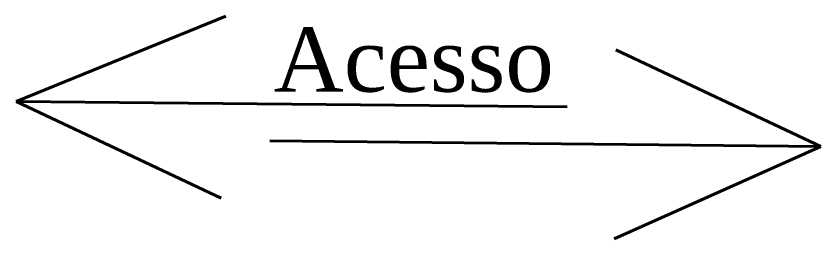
# Model space of a CAD drawing. Header units: metres. Extents: x 2113 to 5678, y -2764 to 956.
# Drawn here: x 3790.364 to 3793.303, y 142.874 to 143.687 of the extents above; entities that cross this region are included whole.
import ezdxf

# ---------------------------------------------------------------- set-up
doc = ezdxf.new("R2010")
doc.units = ezdxf.units.M
doc.header["$MEASUREMENT"] = 0
doc.layers.add('COTASOK', color=1, linetype='Continuous')
doc.layers.add('TELHADO', color=6, linetype='Continuous')
doc.styles.add('JEF', font='times.ttf', dxfattribs={"height": 0.3})

msp = doc.modelspace()

# ---------------------------------------------------------------- linework, layer by layer
at = {"layer": 'TELHADO', "lineweight": 40}
for p, q in [((3790.364, 143.3756), (3791.1304, 143.6872)), ((3793.3028, 143.2114), (3792.5544, 143.5641)), ((3793.3028, 143.2114), (3792.5544, 143.5641)), ((3792.3767, 143.3554), (3790.364, 143.3756)), ((3790.364, 143.3756), (3791.1124, 143.0229)), ((3792.3767, 143.3554), (3790.364, 143.3756)), ((3790.364, 143.3756), (3791.1124, 143.0229)), ((3791.2901, 143.2316), (3793.3028, 143.2114)), ((3791.2901, 143.2316), (3793.3028, 143.2114)), ((3793.3028, 143.2114), (3792.5475, 142.8738)), ((3793.3028, 143.2114), (3792.5475, 142.8738))]:
    msp.add_line(p, q, dxfattribs=at)

# ---------------------------------------------------------------- texts
at = {"layer": 'COTASOK', "insert": (3791.3051, 143.6456), "char_height": 0.23438, "width": 1.191718, "attachment_point": 1, "style": 'JEF'}
msp.add_mtext('Acesso', dxfattribs=at)

doc.saveas('drawing.dxf')
